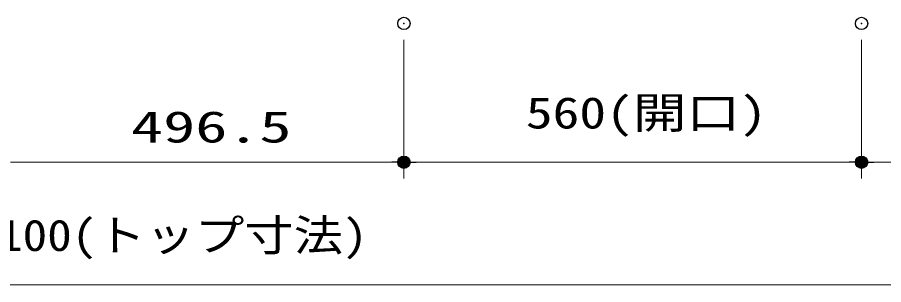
# Model space of a CAD drawing. Units: millimetres, scale not verified. Extents: x -9797 to 9797, y -4555 to 4555.
# Drawn here: x -6592 to -5532, y 610 to 938 of the extents above; entities that cross this region are included whole.
import ezdxf
from ezdxf.enums import TextEntityAlignment as Align

# ---------------------------------------------------------------- set-up
doc = ezdxf.new("R2010")
doc.units = ezdxf.units.MM
doc.header["$LTSCALE"] = 30
doc.header["$PDMODE"] = 32
doc.header["$PDSIZE"] = 15
for name, color, linetype, lineweight in [('0-0_DEFPOINTS', 7, 'Continuous', 25), ('0-2_0', 7, 'Continuous', 25), ('0-5_寸法ﾚｲﾔｰ', 30, 'Continuous', 13)]:
    doc.layers.add(name, color=color, linetype=linetype, lineweight=lineweight)
doc.styles.add('ＭＳ ゴシック', font='')
doc.styles.get('ＭＳ ゴシック').set_extended_font_data('MS Gothic')

# ---------------------------------------------------------------- blocks, each defined once
blk = doc.blocks.new('_DOT')
at = {"layer": '0-2_0', "color": 30}
blk.add_line((-15, 0), (-30, 0), dxfattribs=at)
for points in [[(0, 0), (-15, 0), (-14.88, 1.88)], [(0, 0), (-14.88, -1.88), (-15, 0)], [(0, 0), (-14.88, 1.88), (-14.53, 3.73)], [(0, 0), (-14.53, -3.73), (-14.88, -1.88)], [(0, 0), (-14.53, 3.73), (-13.95, 5.52)], [(0, 0), (-13.95, -5.52), (-14.53, -3.73)], [(0, 0), (-13.95, 5.52), (-13.14, 7.23)], [(0, 0), (-13.14, -7.23), (-13.95, -5.52)], [(0, 0), (-13.14, 7.23), (-12.14, 8.82)], [(0, 0), (-12.14, -8.82), (-13.14, -7.23)], [(0, 0), (-12.14, 8.82), (-10.93, 10.27)], [(0, 0), (-10.93, -10.27), (-12.14, -8.82)], [(0, 0), (-10.93, 10.27), (-9.56, 11.56)], [(0, 0), (-9.56, -11.56), (-10.93, -10.27)], [(0, 0), (-9.56, 11.56), (-8.04, 12.66)], [(0, 0), (-8.04, -12.66), (-9.56, -11.56)], [(0, 0), (-8.04, 12.66), (-6.39, 13.57)], [(0, 0), (-6.39, -13.57), (-8.04, -12.66)], [(0, 0), (-6.39, 13.57), (-4.64, 14.27)], [(0, 0), (-4.64, -14.27), (-6.39, -13.57)], [(0, 0), (-4.64, 14.27), (-2.81, 14.73)], [(0, 0), (-2.81, -14.73), (-4.64, -14.27)], [(0, 0), (-2.81, 14.73), (-0.94, 14.97)], [(0, 0), (-0.94, -14.97), (-2.81, -14.73)], [(0, 0), (-0.94, 14.97), (0.94, 14.97)], [(0, 0), (0.94, -14.97), (-0.94, -14.97)], [(0, 0), (0.94, 14.97), (2.81, 14.73)], [(0, 0), (2.81, 14.73), (4.64, 14.27)], [(0, 0), (4.64, 14.27), (6.39, 13.57)], [(0, 0), (6.39, 13.57), (8.04, 12.66)], [(0, 0), (8.04, 12.66), (9.56, 11.56)], [(0, 0), (9.56, 11.56), (10.93, 10.27)], [(0, 0), (10.93, 10.27), (12.14, 8.82)], [(0, 0), (12.14, 8.82), (13.14, 7.23)], [(0, 0), (13.14, 7.23), (13.95, 5.52)], [(0, 0), (13.95, 5.52), (14.53, 3.73)], [(0, 0), (14.53, 3.73), (14.88, 1.88)], [(0, 0), (14.88, 1.88), (15, 0)], [(0, 0), (2.81, -14.73), (0.94, -14.97)], [(0, 0), (4.64, -14.27), (2.81, -14.73)], [(0, 0), (6.39, -13.57), (4.64, -14.27)], [(0, 0), (8.04, -12.66), (6.39, -13.57)], [(0, 0), (9.56, -11.56), (8.04, -12.66)], [(0, 0), (10.93, -10.27), (9.56, -11.56)], [(0, 0), (12.14, -8.82), (10.93, -10.27)], [(0, 0), (13.14, -7.23), (12.14, -8.82)], [(0, 0), (13.95, -5.52), (13.14, -7.23)], [(0, 0), (14.53, -3.73), (13.95, -5.52)], [(0, 0), (14.88, -1.88), (14.53, -3.73)], [(0, 0), (15, 0), (14.88, -1.88)]]:
    blk.add_solid(points, dxfattribs=at)

msp = doc.modelspace()

# ---------------------------------------------------------------- linework, layer by layer
at = {"layer": '0-0_DEFPOINTS'}
for p in [(-6118.56, 930), (-5558.56, 930), (-6118.56, 760), (-5558.56, 760)]:
    msp.add_point(p, dxfattribs=at)
at = {"layer": '0-5_寸法ﾚｲﾔｰ'}
for p, q in [((-6118.56, 910), (-6118.56, 740)), ((-6118.56, 910), (-6118.56, 740)), ((-5558.56, 910), (-5558.56, 740)), ((-5558.56, 910), (-5558.56, 740)), ((-6600.06, 760), (-6133.56, 760)), ((-5573.56, 760), (-6103.56, 760)), ((-5388.56, 760), (-5543.56, 760)), ((-7458.56, 610), (-5388.56, 610))]:
    msp.add_line(p, q, dxfattribs=at)

# ---------------------------------------------------------------- block references
at = {"layer": '0-5_寸法ﾚｲﾔｰ', "xscale": 0.5, "yscale": 0.5}
for p in [(-6118.56, 760), (-5558.56, 760)]:
    msp.add_blockref('_DOT', p, dxfattribs=at)
at = {"layer": '0-5_寸法ﾚｲﾔｰ', "xscale": 0.5, "yscale": 0.5, "rotation": 180}
for p in [(-6118.56, 760), (-5558.56, 760)]:
    msp.add_blockref('_DOT', p, dxfattribs=at)

# ---------------------------------------------------------------- texts
at = {"layer": '0-5_寸法ﾚｲﾔｰ', "style": 'ＭＳ ゴシック'}
for s, height, width, p in [('560(開口)', 38.49, 1.25, (-5969.42, 789.74)), ('496.5', 38.49, 1.5, (-6452.53, 772.6)), ('2100(トップ寸法)', 38.48, 1.15, (-6645.47, 639.74))]:
    msp.add_text(s, height=height, dxfattribs=dict(at, width=width)).set_placement(p, align=Align.BOTTOM_LEFT)

doc.saveas('drawing.dxf')
